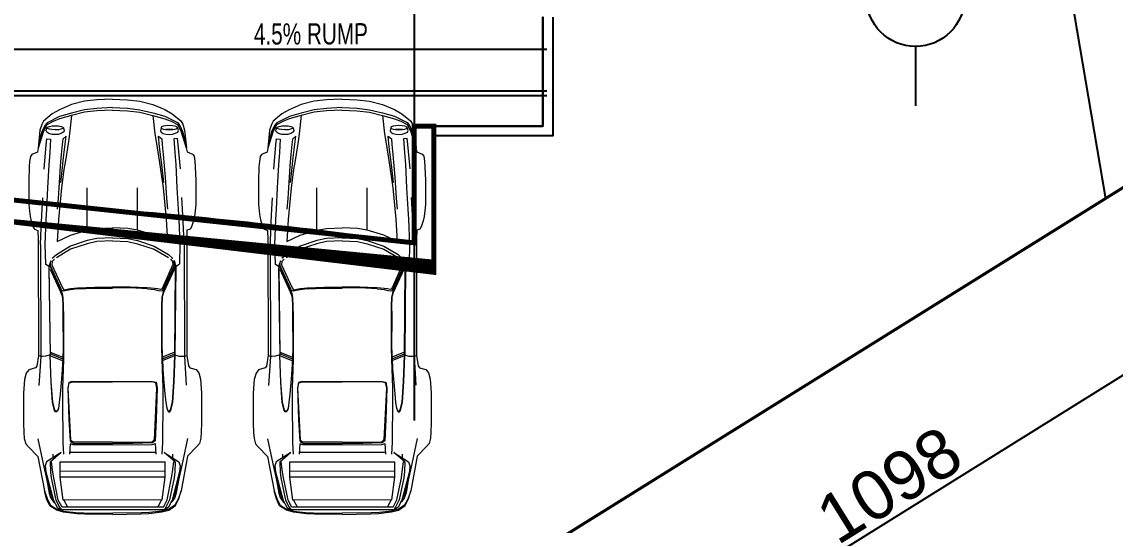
# Model space of a CAD drawing. Extents: x 250879 to 348495, y -51522 to -9360.
# Drawn here: x 264687 to 265801, y -23631 to -23118 of the extents above; entities that cross this region are included whole.
import ezdxf

# ---------------------------------------------------------------- set-up
doc = ezdxf.new("R2010")
doc.units = 0
doc.layers.get('0').update_dxf_attribs({"linetype": 'CONTINUOUS'})
doc.layers.get('DEFPOINTS').update_dxf_attribs({"color": 9, "linetype": 'CONTINUOUS'})
for name, color, linetype in [('AXIS', 1, 'CONTINUOUS'), ('FURNITURE', 4, 'CONTINUOUS'), ('TEXT', 3, 'CONTINUOUS'), ('WALL', 7, 'CONTINUOUS')]:
    doc.layers.add(name, color=color, linetype=linetype)
doc.layers.add('FIGURES', color=153, linetype='CONTINUOUS', lineweight=0)
doc.styles.get("Standard").update_dxf_attribs({"font": 'sanss___.ttf', "height": 15})
doc.styles.add('STYLE1', font='sanss___.ttf', dxfattribs={"height": 50})
doc.dimstyles.new('style1', dxfattribs={"dimtxt": 50, "dimasz": 40, "dimexe": 50, "dimexo": 3, "dimgap": 5, "dimtad": 1, "dimdec": 0, "dimdsep": 46, "dimtxsty": 'STYLE1', "dimblk1": 'ARCHTICK', "dimblk2": 'ARCHTICK', "dimsah": 1, "dimcen": 2.5, "dimdle": 50, "dimclrd": 3, "dimclre": 3, "dimclrt": 3, "dimadec": 0, "dimazin": 0, "dimtfac": 1, "dimtdec": 0, "dimtmove": 2, "dimatfit": 2, "dimldrblk": 'ARCHTICK', "dimfxl": 1, "dimtolj": 1, "dimtzin": 0, "dimarcsym": 0})

# ---------------------------------------------------------------- blocks, each defined once
blk = doc.blocks.new('_ARCHTICK')
at = {"color": 0, "linetype": 'ByBlock', "const_width": 0.15}
blk.add_lwpolyline([(-0.5, -0.5), (0.5, 0.5)], dxfattribs=at)
blk = doc.blocks.new('*D1117')
at = {"layer": 'DEFPOINTS', "color": 0, "transparency": 16777216}
for p in [(265631.0431999678, -20024.02382612558), (265497.6121421262, -20046.78564357448), (266031.6502241425, -23177.347004551)]:
    blk.add_point(p, dxfattribs=at)
at = {"layer": 'WALL', "color": 3, "lineweight": -2, "transparency": 16777216}
for p, q in [((266173.4892513898, -23203.87317803776), (265622.6352305622, -19974.73583518992)), ((265500.5694215823, -20046.28116541015), (265680.3311909035, -20015.61585671989)), ((266034.6075035986, -23176.84252638667), (266214.3692729198, -23146.17721769642))]:
    blk.add_line(p, q, dxfattribs=at)
at = {"layer": 'WALL', "color": 3, "lineweight": -2, "transparency": 16777216, "xscale": 40, "yscale": 40, "zscale": 40}
for p, rotation in [((265631.0431999678, -20024.02382612558), 99.68081920431923), ((266165.0812819841, -23154.5851871021), 279.6808192043192)]:
    blk.add_blockref('_ARCHTICK', p, dxfattribs=dict(at, rotation=rotation))
at = {"layer": 'WALL', "color": 3, "transparency": 16777216, "insert": (265928.4125552847, -21584.1270889647), "char_height": 50, "attachment_point": 5, "rotation": 279.6808192043193, "style": 'STYLE1'}
blk.add_mtext('\\A1;3176', dxfattribs=at)
blk = doc.blocks.new('*D1121')
at = {"layer": 'DEFPOINTS', "color": 0, "transparency": 16777216}
for p in [(265967.8550208879, -23188.22973900642), (266053.4840182897, -23325.72831532046), (265035.8169388716, -23768.66837802989)]:
    blk.add_point(p, dxfattribs=at)
at = {"layer": 'WALL', "color": 3, "lineweight": -2, "transparency": 16777216}
for p, q in [((265969.4409188087, -23190.77629114308), (266079.9156503035, -23368.17085093142)), ((265079.0034006624, -23932.59858635775), (266095.9265539006, -23299.29668330665)), ((265037.4028367924, -23771.21493016655), (265147.8775682873, -23948.60948995489))]:
    blk.add_line(p, q, dxfattribs=at)
at = {"layer": 'WALL', "color": 3, "lineweight": -2, "transparency": 16777216, "xscale": 40, "yscale": 40, "zscale": 40}
for p, rotation in [((266053.4840182897, -23325.72831532046), 31.91311431411811), ((265121.4459362734, -23906.16695434393), 211.9131143141181)]:
    blk.add_blockref('_ARCHTICK', p, dxfattribs=dict(at, rotation=rotation))
at = {"layer": 'WALL', "color": 3, "transparency": 16777216, "insert": (265571.2071668632, -23589.84169111763), "char_height": 50, "attachment_point": 5, "rotation": 31.91311431411812, "style": 'STYLE1'}
blk.add_mtext('\\A1;1098', dxfattribs=at)
blk = doc.blocks.new('XREF1$0$02PCAR09')
at = {"color": 0, "linetype": 'ByBlock'}
for p, q in [((-136.0427548164836, 35.42780073345929), (-138.1428124021297, 34.83022337169009)), ((-133.5670771748684, 35.58146348362851), (-136.0427548164836, 35.42780073345929)), ((-129.8620975318994, 35.70097895598234), (-133.5670771748684, 35.58146348362851)), ((-117.8764030187002, 35.70097895598234), (-129.8620975318994, 35.70097895598234)), ((-112.3274703737005, 35.34243253892082), (-117.8764030187002, 35.70097895598234)), ((-109.8517927320853, 34.5911924269824), (-112.3274703737005, 35.34243253892082)), ((-139.3891880423911, 33.77165775941323), (-143.264904074437, 30.04960447753655)), ((-138.1428124021297, 34.83022337169009), (-139.3891880423911, 33.77165775941323)), ((-108.4688279805623, 33.60092137033632), (-109.8517927320853, 34.5911924269824)), ((-107.7346615075316, 30.95450733964419), (-108.4688279805623, 33.60092137033632)), ((-107.0004950345009, 30.42522453350576), (-107.7346615075316, 30.95450733964419)), ((-52.15996686299668, 31.22538604060482), (-52.63802875241204, 29.9471626440904)), ((-51.28921127870443, 31.75696836830567), (-52.15996686299668, 31.22538604060482)), ((-48.84768091490459, 32.52528211915178), (-51.28921127870443, 31.75696836830567)), ((-47.0890961074124, 33.02041764747482), (-48.84768091490459, 32.52528211915178)), ((-44.85244941050485, 33.29359586999788), (-47.0890961074124, 33.02041764747482)), ((-42.25725629653579, 33.4472586201671), (-44.85244941050485, 33.29359586999788)), ((-32.74723942495178, 33.53262681470556), (-42.25725629653579, 33.4472586201671)), ((-27.18123314104443, 33.31066950890558), (-32.74723942495178, 33.53262681470556)), ((-24.96166008304456, 33.13993311982865), (-27.18123314104443, 33.31066950890558)), ((-22.98111796975238, 32.82554285593255), (-24.96166008304456, 33.13993311982865)), ((-22.12743602436781, 32.23503025772103), (-22.98111796975238, 32.82554285593255)), ((-21.22253316226019, 29.99838356081347), (-22.12743602436781, 32.23503025772103)), ((-162.9849570128204, 25.21776466665994), (-160.2873220654052, 26.49828758473677)), ((-149.3943404422982, 26.87390764070598), (-160.8848994271744, 23.80065263732156)), ((-157.0433306729439, 27.42026408575209), (-160.4922057322975, 26.22510936221371)), ((-160.2873220654052, 26.49828758473677), (-157.0433306729439, 27.42026408575209)), ((-152.8090682238364, 26.42999302910601), (-157.9140862572361, 25.52509016699837)), ((-143.264904074437, 30.04960447753655), (-157.0433306729439, 27.42026408575209)), ((-146.252790883283, 27.89832597516745), (-152.8090682238364, 26.42999302910601)), ((-147.0381782730368, 27.13001222432135), (-149.3943404422982, 26.87390764070598)), ((-145.4332562157138, 26.51536122364446), (-147.0381782730368, 27.13001222432135)), ((-136.160790045383, 30.06982751551053), (-146.252790883283, 27.89832597516745)), ((-141.7282765727448, 20.71032399502945), (-145.4332562157138, 26.51536122364446)), ((-103.175999919178, 28.82030247618276), (-114.7860743764081, 29.58861622702888)), ((-102.8003798632088, 29.75935261610579), (-107.0004950345009, 30.42522453350576)), ((-103.175999919178, 28.82030247618276), (-102.8003798632088, 29.75935261610579)), ((-58.20403503631938, 28.78615519836739), (-103.175999919178, 28.82030247618277)), ((-103.175999919178, 28.08613600315206), (-103.175999919178, 28.82030247618276)), ((-103.0564844468242, 26.70317125162907), (-103.175999919178, 28.08613600315206)), ((-102.680864390855, 25.43972197245991), (-103.0564844468242, 26.70317125162907)), ((-56.22349292302719, 29.82764717173656), (-102.8003798632088, 29.75935261610579)), ((-67.0994009072265, 25.45679561136761), (-66.10912985058042, 26.89098127961367)), ((-58.32355050867321, 27.06171766869058), (-66.10912985058042, 26.89098127961367)), ((-48.19888263641232, 26.6348766959983), (-58.32355050867321, 27.06171766869058)), ((-58.20403503631938, 28.7690815594597), (-51.78434680702748, 28.54712425365972)), ((-52.63802875241204, 29.9471626440904), (-56.22349292302719, 29.82764717173656)), ((-51.78434680702748, 28.54712425365972), (-44.1524302152895, 28.13735691987513)), ((-44.1524302152895, 26.41291939019832), (-48.19888263641232, 26.6348766959983)), ((-44.1524302152895, 28.13735691987513), (-39.54254771021287, 27.93247325298283)), ((-35.59853712253621, 25.95193113969065), (-44.1524302152895, 26.41291939019832)), ((-28.02619871649039, 27.35217620931951), (-18.28586727013732, 26.4470666680137)), ((-19.65175838275259, 29.65691078265965), (-21.22253316226019, 29.99838356081347)), ((-12.48083004152228, 29.04225978198276), (-19.65175838275259, 29.77642625501349)), ((-12.78815554186073, 27.55685319701363), (-19.65175838275259, 29.65691078265965)), ((-18.28586727013732, 26.4470666680137), (-15.87848418415283, 26.19096208439833)), ((-13.04308359194108, 28.1808652507445), (-17.95794463294092, 29.54653034359681)), ((-13.28329107018378, 26.2592566400291), (-12.6686400695069, 26.54950850145985)), ((-10.58565307144118, 27.08833317646262), (-13.04308359194108, 28.1808652507445)), ((-10.26125698352244, 26.19096208439833), (-12.78815554186073, 27.55685319701363)), ((-12.6686400695069, 26.54950850145985), (-11.49055898487619, 26.19096208439833)), ((-10.1417415111686, 28.29101967004435), (-12.48083004152228, 29.04225978198276)), ((-9.425199770093965, 26.13236761146603), (-10.58565307144118, 27.08833317646262)), ((-8.775850398553306, 27.55685319701363), (-10.1417415111686, 28.29101967004435)), ((-5.941626339876557, 24.09090449875231), (-8.775850398553306, 27.55685319701363)), ((-165.5630764878818, 19.68590566056798), (-164.7947627370357, 22.48598244142934)), ((-164.4191426810665, 22.48598244142934), (-165.1874564319126, 19.68590566056798)), ((-164.7947627370357, 22.48598244142934), (-162.9849570128204, 25.21776466665994)), ((-163.5996080134973, 22.31524605235242), (-164.5898790701434, 21.20545952335249)), ((-162.8142206237435, 24.97873372195226), (-164.4191426810665, 22.48598244142934)), ((-160.8848994271744, 23.80065263732156), (-163.5996080134973, 22.31524605235242)), ((-160.7653839548205, 22.81038158067546), (-163.5996080134973, 21.32497499570633)), ((-160.4922057322975, 26.22510936221371), (-162.8142206237435, 24.97873372195226)), ((-161.4995504278513, 23.7323580816908), (-161.7379082183368, 23.33391197800627)), ((-159.7751128981744, 24.91043916632149), (-161.4995504278513, 23.7323580816908)), ((-151.8529444450057, 24.65433458270612), (-160.7653839548205, 22.81038158067546)), ((-160.7653839548205, 21.82011052402938), (-151.8529444450057, 23.66406352606003)), ((-159.7751128981744, 24.24456724892153), (-160.1662057515703, 23.99287382841922)), ((-157.9140862572361, 25.52509016699837), (-159.7751128981744, 24.91043916632149)), ((-157.9140862572361, 25.01288099976763), (-159.7751128981744, 24.24456724892153)), ((-153.8334865582979, 25.84948930624451), (-157.9140862572361, 25.01288099976763)), ((-153.4749401412364, 26.27633027893679), (-153.8334865582979, 25.84948930624451)), ((-149.513855914652, 24.91043916632149), (-151.8529444450057, 24.65433458270612)), ((-151.8529444450057, 23.66406352606003), (-149.513855914652, 24.03968358202923)), ((-145.4332562157138, 25.02995463867533), (-149.513855914652, 24.91043916632149)), ((-149.513855914652, 24.03968358202923), (-145.4332562157138, 24.53481911035228)), ((-145.4332562157138, 25.02995463867533), (-141.7282765727448, 20.72739763393714)), ((-145.4332562157138, 24.53481911035228), (-145.4332562157138, 25.02995463867533)), ((-142.3941484901448, 24.02260994312154), (-143.8454077972985, 23.95431538749078)), ((-125.4229514158997, 22.45183516361395), (-125.3717304991766, 22.96404433084469)), ((-125.0814786377459, 22.11036238546013), (-125.4229514158997, 22.45183516361395)), ((-125.3717304991766, 22.96404433084469), (-124.8595213319459, 23.3396643868139)), ((-125.1497731933766, 22.43476152470626), (-125.132699554469, 22.84452885849085)), ((-124.8936686097613, 22.11036238546013), (-125.1497731933766, 22.43476152470626)), ((-125.132699554469, 22.84452885849085), (-124.688784942869, 23.22014891446006)), ((-124.0058393865613, 21.73474232949092), (-125.0814786377459, 22.11036238546013)), ((-123.8351029974844, 21.73474232949092), (-124.8936686097613, 22.11036238546013)), ((-124.8595213319459, 23.3396643868139), (-121.5813826616692, 24.14319423246711)), ((-124.688784942869, 23.22014891446006), (-121.5984563005769, 24.00660512120558)), ((-121.5984563005769, 24.00660512120558), (-113.4372569027005, 24.57003520515939)), ((-121.5813826616692, 24.14319423246711), (-113.4372569027005, 24.68955067751323)), ((-113.4372569027005, 24.68955067751323), (-102.680864390855, 25.08117555539841)), ((-113.4372569027005, 24.57003520515939), (-102.680864390855, 24.96166008304457)), ((-104.9004374488549, 20.0273784387218), (-102.902821696655, 24.96166008304457)), ((-104.2174918925472, 19.99323116090642), (-102.1686552236243, 24.96166008304457)), ((-101.4515623895012, 24.96166008304457), (-103.4662517806088, 19.97615752199873)), ((-67.0994009072265, 25.43972197245991), (-102.680864390855, 25.06410191649071)), ((-102.680864390855, 25.08117555539841), (-102.680864390855, 25.43972197245991)), ((-102.680864390855, 24.94458644413687), (-67.64575735227262, 25.32020650010608)), ((-102.680864390855, 25.06410191649071), (-102.680864390855, 24.94458644413687)), ((-77.44602608528737, 20.65910307830637), (-68.24333471404182, 24.8762918885061)), ((-67.38965276865726, 24.8933655274138), (-76.59234413990282, 20.65910307830637)), ((-76.16550316721053, 20.52251396704484), (-66.86036996251882, 24.77385005505996)), ((-66.39938171201115, 24.24456724892153), (-75.65329399997981, 20.0273784387218)), ((-66.41645535091885, 25.20069102775224), (-67.38965276865726, 24.8933655274138)), ((-67.0994009072265, 25.54216380590607), (-67.0994009072265, 25.54216380590606)), ((-64.81153329359587, 24.72262913833689), (-67.0994009072265, 25.45679561136761)), ((-66.86036996251882, 24.77385005505996), (-65.78473071133428, 24.80799733287535)), ((-65.13593243284201, 24.15919905438308), (-66.39938171201115, 24.24456724892153)), ((-65.78473071133428, 24.80799733287535), (-64.81153329359587, 24.72262913833689)), ((-64.12858773728823, 23.28844347009083), (-65.13593243284201, 24.15919905438308)), ((-62.40415020761141, 22.48598244142934), (-63.88955679258056, 24.21041997110615)), ((-60.21872442742693, 16.81753432407585), (-63.5993049311498, 22.48598244142934)), ((-58.97234878716549, 16.81753432407585), (-62.40415020761141, 22.48598244142934)), ((-57.12839578513483, 22.11036238546013), (-54.53320267116577, 16.80046068516816)), ((-48.19888263641232, 21.63230049604478), (-57.12839578513483, 22.11036238546013)), ((-39.78157865492054, 21.75181596839861), (-44.11828293747411, 22.11036238546013)), ((-26.32755119565986, 25.45679561136761), (-35.59853712253621, 25.95193113969065)), ((-21.41034319024481, 25.08117555539841), (-26.32755119565986, 25.45679561136761)), ((-16.03214693432206, 24.72262913833689), (-21.41034319024481, 25.08117555539841)), ((-15.87848418415283, 26.19096208439833), (-16.03214693432206, 24.72262913833689)), ((-14.22234121010679, 22.91282341412162), (-14.11989937666064, 24.14212541547539)), ((-14.11989937666064, 21.68352141276785), (-14.22234121010679, 22.91282341412162)), ((-14.11989937666064, 24.14212541547539), (-13.76135295959914, 25.40557469464454)), ((-13.76135295959914, 25.40557469464454), (-13.28329107018378, 26.2592566400291)), ((-12.31009365244537, 22.86160249739855), (-12.22472545790693, 24.26164088782923)), ((-12.24179909681461, 21.56400594041401), (-12.31009365244537, 22.86160249739855)), ((-12.03691542992231, 22.86160249739855), (-12.24179909681461, 21.56400594041401)), ((-12.22472545790693, 24.26164088782923), (-12.0710627077377, 25.21776466665994)), ((-12.22472545790693, 24.26164088782923), (-12.03691542992231, 22.86160249739855)), ((-12.0710627077377, 25.21776466665994), (-11.81495812412233, 25.93485750078296)), ((-11.81495812412233, 25.93485750078296), (-11.49055898487619, 26.19096208439833)), ((-11.49055898487619, 26.19096208439833), (-11.18323348453777, 25.93485750078296)), ((-11.18323348453777, 25.93485750078296), (-10.92712890092239, 25.21776466665994)), ((-10.92712890092239, 25.21776466665994), (-10.7393188729378, 24.1250517765677)), ((-10.7393188729378, 24.1250517765677), (-10.68809795621472, 22.86160249739855)), ((-10.68809795621472, 22.86160249739855), (-10.7393188729378, 21.58107957932171)), ((-8.895365870907138, 23.62991624824465), (-10.26125698352244, 26.19096208439833)), ((-6.899507290691269, 21.07940676791251), (-9.425199770093965, 26.13236761146603)), ((-7.905094814261051, 21.15423860662943), (-8.895365870907138, 23.62991624824465)), ((-4.268409726922805, 21.13716496772174), (-5.941626339876557, 24.09090449875231)), ((-166.211874766374, 14.44429851590677), (-165.5630764878818, 19.68590566056798)), ((-165.1874564319126, 19.68590566056798), (-165.8021074325894, 14.81991857187598)), ((-163.5996080134973, 21.32497499570633), (-164.5898790701434, 20.71032399502945)), ((-164.5898790701434, -21.20545952335249), (-164.5898790701434, 21.20545952335249)), ((-163.5996080134973, 20.33470393906024), (-160.7653839548205, 21.82011052402938)), ((-163.5996080134973, 20.33470393906024), (-163.5996080134973, -20.33470393906024)), ((-163.5996080134973, 18.04683632542962), (-160.8848994271744, 19.53224291039876)), ((-160.7653839548205, 19.8224947718295), (-151.613913500298, 21.06887041209096)), ((-160.7653839548205, 19.8224947718295), (-160.7653839548205, -19.8224947718295)), ((-151.613913500298, 21.06887041209096), (-151.613913500298, -21.06887041209096)), ((-151.613913500298, 21.06887041209096), (-145.4332562157138, 21.06887041209096)), ((-149.2577513310366, 21.06887041209096), (-149.2577513310366, -21.1883858844448)), ((-145.4332562157138, -21.06887041209096), (-145.4332562157138, 21.06887041209096)), ((-137.7671923461605, 19.95908388309104), (-142.3941484901448, 19.75420021619874)), ((-132.3377751735147, 20.0273784387218), (-137.7671923461605, 19.95908388309104)), ((-136.5549639837144, 16.78365285606781), (-115.9470818221311, 17.82487901962963)), ((-126.0376024165766, 20.09567299435257), (-132.3377751735147, 20.0273784387218)), ((-115.7592717941465, 17.94439449198347), (-128.5474273360072, 17.51755351929119)), ((-115.7763454330542, 20.11274663326025), (-126.0376024165766, 20.09567299435257)), ((-121.6155299394846, 21.3761959124294), (-124.0058393865613, 21.73474232949092)), ((-121.6155299394846, 21.3761959124294), (-123.8351029974844, 21.73474232949092)), ((-118.217875796854, 21.03472313427558), (-121.6155299394846, 21.3761959124294)), ((-112.190881262439, 20.50544032813715), (-118.217875796854, 21.03472313427558)), ((-115.9470818221311, 17.82487901962963), (-113.7275087641312, 17.36389076912197)), ((-108.3663861471162, 19.86853066330364), (-115.7763454330542, 20.11274663326025)), ((-113.5567723750543, 17.48340624147581), (-115.7592717941465, 17.94439449198347)), ((-108.3663861471162, 20.23226210561409), (-112.190881262439, 20.50544032813715)), ((-104.2174918925472, 19.99323116090642), (-108.3663861471162, 20.23226210561409)), ((-104.2687128092703, 19.72996011643232), (-108.3663861471162, 19.86853066330364)), ((-99.5563884707475, 19.65175838275259), (-104.2687128092703, 19.72996011643232)), ((-99.52224119293213, 19.83956841073719), (-104.2174918925472, 19.99323116090642)), ((-87.1097057070406, 19.64458221481232), (-99.5563884707475, 19.65175838275259)), ((-87.1097057070406, 19.87371568855257), (-99.52224119293213, 19.83956841073719)), ((-82.8583696190255, 19.87371568855257), (-87.1097057070406, 19.87371568855257)), ((-82.8583696190255, 19.71654903557417), (-87.1097057070406, 19.64458221481232)), ((-79.66559914328724, 19.97615752199873), (-82.8583696190255, 19.87371568855257)), ((-79.62576860625475, 19.86461680765525), (-82.8583696190255, 19.71654903557417)), ((-79.66559914328724, 19.95908388309104), (-78.7436226422719, 20.19811482779871)), ((-77.88994069688735, 20.19811482779871), (-79.62576860625475, 19.86461680765525)), ((-78.7436226422719, 20.19811482779871), (-77.44602608528737, 20.65910307830637)), ((-77.20699514057969, 20.43714577250639), (-77.88994069688735, 20.19811482779871)), ((-76.59234413990282, 20.65910307830637), (-77.20699514057969, 20.43714577250639)), ((-76.95089055696434, 19.51516927149106), (-76.71185961225665, 20.24933574452178)), ((-76.72893325116435, 18.37123546467575), (-76.95089055696434, 19.51516927149106)), ((-76.42160775082591, 16.81753432407585), (-76.72893325116435, 18.37123546467575)), ((-76.71185961225665, 20.24933574452178), (-76.16550316721053, 20.52251396704484)), ((-76.21672408393361, 19.68590566056798), (-76.43868138973359, 19.241991048968)), ((-76.43868138973359, 19.241991048968), (-76.14842952830286, 18.21757271450653)), ((-75.65329399997981, 20.0273784387218), (-76.21672408393361, 19.68590566056798)), ((-76.14842952830286, 18.21757271450653), (-75.92647222250287, 16.81753432407585)), ((-39.78157865492054, 20.84691310629098), (-48.19888263641232, 21.63230049604478)), ((-35.59853712253621, 21.46156410696786), (-39.78157865492054, 21.75181596839861)), ((-35.59853712253621, 20.36885121687563), (-39.78157865492054, 20.84691310629098)), ((-31.38134831233648, 21.20545952335249), (-35.59853712253621, 21.46156410696786)), ((-28.20565147550591, 19.37858016022954), (-35.59853712253621, 20.36885121687563)), ((-33.48140589798248, 20.69325035612176), (-27.45441136356749, 19.99323116090642)), ((-26.78853944616754, 20.88106038410637), (-31.38134831233648, 21.20545952335249)), ((-24.62018730489074, 18.78100279846034), (-28.20565147550591, 19.37858016022954)), ((-27.45441136356749, 19.99323116090642), (-23.35673802572159, 19.49809563258338)), ((-22.1957305799986, 20.45421941141409), (-26.78853944616754, 20.88106038410637)), ((-17.00534435206046, 17.60292171382965), (-24.62018730489074, 18.78100279846034)), ((-23.35673802572159, 19.49809563258338), (-19.12247557661418, 18.96881282644495)), ((-18.20049907559885, 20.06152571653719), (-22.1957305799986, 20.45421941141409)), ((-19.12247557661418, 18.96881282644495), (-14.88821312750674, 18.50782457593728)), ((-15.99799965650669, 19.87371568855258), (-18.20049907559885, 20.06152571653719)), ((-13.94916298758373, 17.1077861855066), (-17.00534435206046, 17.60292171382965)), ((-14.88821312750674, 18.50782457593728), (-15.99799965650669, 19.87371568855258)), ((-13.76135295959914, 20.43714577250639), (-14.11989937666064, 21.68352141276785)), ((-13.28329107018378, 19.6517583827526), (-13.76135295959914, 20.43714577250639)), ((-12.6686400695069, 19.32735924350646), (-13.28329107018378, 19.6517583827526)), ((-11.49055898487619, 19.60053746602952), (-12.6686400695069, 19.32735924350646)), ((-12.0710627077377, 20.57373488376792), (-12.24179909681461, 21.58107957932171)), ((-11.81495812412233, 19.83956841073719), (-12.0710627077377, 20.57373488376792)), ((-11.49055898487619, 19.60053746602952), (-11.81495812412233, 19.83956841073719)), ((-11.18323348453777, 19.80542113292181), (-11.49055898487619, 19.60053746602952)), ((-10.92712890092239, 20.50544032813715), (-11.18323348453777, 19.80542113292181)), ((-10.7393188729378, 21.58107957932171), (-10.92712890092239, 20.50544032813715)), ((-6.556277340553434, 16.32239879575281), (-7.905094814261051, 21.15423860662943)), ((-5.566006283907346, 16.32239879575281), (-6.899507290691269, 21.07940676791251)), ((-2.168352141276795, 16.30532515684511), (-4.268409726922805, 21.13716496772174)), ((-166.3484638776355, 11.21738076235313), (-166.211874766374, 14.44429851590677)), ((-165.8021074325894, 14.81991857187598), (-165.938696543851, 11.59300081832234)), ((-138.1428124021297, 17.05656526878352), (-142.3770748512371, 17.26144893567582)), ((-141.7282765727448, 17.26144893567582), (-141.7282765727448, -17.15578437787134)), ((-138.6550215693604, 3.774758283725532e-15), (-138.569653374822, 15.89555782306053)), ((-138.569653374822, 15.89555782306053), (-138.1428124021297, 17.05656526878352)), ((-137.903781457422, 15.89555782306053), (-138.0403705686835, 8.28071487023023)), ((-137.5110877625451, 16.57850337936818), (-137.903781457422, 15.89555782306053)), ((-137.5623086792682, 8.161199397876398), (-137.4769404847297, 15.77604235070669)), ((-136.9818049564067, 17.00534435206045), (-137.5110877625451, 16.57850337936818)), ((-137.4769404847297, 15.77604235070669), (-137.0842467898528, 16.44191426810665)), ((-137.0842467898528, 16.44191426810665), (-136.5549639837144, 16.78365285606781)), ((-128.5474273360072, 17.51755351929119), (-136.9818049564067, 17.00534435206045)), ((-113.7275087641312, 17.36389076912197), (-113.351888708162, 15.9467787397836)), ((-113.1982259579928, 16.06629421213744), (-113.5567723750543, 17.48340624147581)), ((-113.4031096248851, -0.01707363890769309), (-113.1982259579928, 16.06629421213744)), ((-113.351888708162, 15.9467787397836), (-113.4031096248851, 0.01707363890769309)), ((-76.09720861157977, 14.06867845993756), (-76.42160775082591, 16.81753432407585)), ((-76.09720861157977, 14.06867845993756), (-75.73866219451826, 7.153854702322628)), ((-75.92647222250287, 16.81753432407585), (-75.72158855561057, 13.98331026539911)), ((-75.72158855561057, 13.98331026539911), (-75.4313366941798, 7.153854702322628)), ((-60.21872442742693, 16.81753432407585), (-60.21872442742693, 16.81753432407585)), ((-57.99915136942708, 10.14174151116859), (-60.21872442742693, 16.81753432407585)), ((-56.75277572916563, 10.14174151116859), (-58.97234878716549, 16.81753432407585)), ((-54.53320267116577, 16.80046068516816), (-52.55266055787358, 10.14174151116859)), ((-6.556277340553434, 16.32239879575281), (-13.94916298758373, 17.1077861855066)), ((-5.258680783568892, 11.13201256781468), (-6.556277340553434, 16.32239879575281)), ((-4.268409726922805, 11.13201256781468), (-5.566006283907346, 16.32239879575281)), ((-0.8707555842922545, 11.13201256781468), (-2.168352141276795, 16.30532515684511)), ((-166.5704211834355, 0.01707363890769309), (-166.3484638776355, 11.21738076235313)), ((-165.938696543851, 11.59300081832234), (-166.0752856551125, -3.774758283725532e-15)), ((-57.12839578513483, 6.180657284584224), (-57.99915136942708, 10.14174151116859)), ((-55.89909378378107, 6.180657284584224), (-56.75277572916563, 10.14174151116859)), ((-52.55266055787358, 10.14174151116859), (-44.11828293747411, 10.09052059444551)), ((-52.55266055787358, 10.14174151116859), (-51.920935918289, 6.180657284584224)), ((-44.11828293747411, 10.09052059444551), (-35.59853712253621, 10.09052059444551)), ((-4.695250699615091, 6.19773092349192), (-5.258680783568892, 11.13201256781468)), ((-3.704979642969004, 6.19773092349192), (-4.268409726922805, 11.13201256781468)), ((-0.3073255003384538, 6.180657284584224), (-0.8707555842922545, 11.13201256781468)), ((-138.0403705686835, 8.28071487023023), (-138.0403705686835, 3.774758283725532e-15)), ((-137.5623086792682, -3.774758283725532e-15), (-137.5623086792682, 8.161199397876398)), ((-75.73866219451826, 7.153854702322628), (-75.77280947233363, 3.774758283725532e-15)), ((-75.4313366941798, 7.153854702322628), (-75.39718941636443, 3.774758283725532e-15)), ((-56.88936484042716, 3.774758283725532e-15), (-57.12839578513483, 6.180657284584224)), ((-55.64298920016569, 3.774758283725532e-15), (-55.89909378378107, 6.180657284584224)), ((-51.920935918289, 6.180657284584224), (-51.68190497358133, 3.774758283725532e-15)), ((-4.387925199276668, 3.774758283725532e-15), (-4.695250699615091, 6.19773092349192)), ((-3.39765414263055, 3.774758283725532e-15), (-3.704979642969004, 6.19773092349192)), ((0, 3.774758283725532e-15), (-0.3073255003384538, 6.180657284584224)), ((-165.938696543851, -11.59300081832234), (-166.0752856551125, 7.549516567451064e-15)), ((-138.6550215693604, 0), (-138.569653374822, -15.89555782306052)), ((-138.0403705686835, -8.28071487023023), (-138.0403705686835, 0)), ((-137.5623086792682, 7.549516567451064e-15), (-137.5623086792682, -8.161199397876398)), ((-113.4031096248851, 0.01707363890769686), (-113.1982259579928, -16.06629421213744)), ((-75.73866219451826, -7.153854702322621), (-75.77280947233363, 0)), ((-75.4313366941798, -7.153854702322621), (-75.39718941636443, 0)), ((-56.88936484042716, 0), (-57.12839578513483, -6.180657284584223)), ((-55.64298920016569, 0), (-55.89909378378107, -6.180657284584223)), ((-51.920935918289, -6.180657284584223), (-51.68190497358133, 0)), ((-4.387925199276668, 0), (-4.695250699615091, -6.19773092349192)), ((-3.39765414263055, 0), (-3.704979642969004, -6.19773092349192)), ((0, 0), (-0.3073255003384538, -6.180657284584223)), ((-166.5704211834355, -0.01707363890768931), (-166.3484638776355, -11.21738076235313)), ((-113.351888708162, -15.9467787397836), (-113.4031096248851, -0.01707363890768931)), ((-137.903781457422, -15.89555782306052), (-138.0403705686835, -8.28071487023023)), ((-137.5623086792682, -8.161199397876398), (-137.4769404847297, -15.77604235070669)), ((-76.09720861157977, -14.06867845993756), (-75.73866219451826, -7.153854702322621)), ((-75.72158855561057, -13.9833102653991), (-75.4313366941798, -7.153854702322621)), ((-57.12839578513483, -6.180657284584223), (-57.99915136942708, -10.14174151116859)), ((-55.89909378378107, -6.180657284584223), (-56.75277572916563, -10.14174151116859)), ((-52.55266055787358, -10.14174151116859), (-51.920935918289, -6.180657284584223)), ((-4.695250699615091, -6.19773092349192), (-5.258680783568892, -11.13201256781468)), ((-3.704979642969004, -6.19773092349192), (-4.268409726922805, -11.13201256781468)), ((-0.3073255003384538, -6.180657284584223), (-0.8707555842922545, -11.13201256781468)), ((-166.3484638776355, -11.21738076235313), (-166.211874766374, -14.44429851590677)), ((-165.8021074325894, -14.81991857187597), (-165.938696543851, -11.59300081832234)), ((-57.99915136942708, -10.14174151116859), (-60.21872442742693, -16.81753432407585)), ((-56.75277572916563, -10.14174151116859), (-58.97234878716549, -16.81753432407585)), ((-54.53320267116577, -16.80046068516816), (-52.55266055787358, -10.14174151116859)), ((-52.55266055787358, -10.14174151116859), (-44.11828293747411, -10.09052059444551)), ((-44.11828293747411, -10.09052059444551), (-35.59853712253621, -10.09052059444551)), ((-5.258680783568892, -11.13201256781468), (-6.556277340553434, -16.32239879575281)), ((-4.268409726922805, -11.13201256781468), (-5.566006283907346, -16.32239879575281)), ((-0.8707555842922545, -11.13201256781468), (-2.168352141276795, -16.30532515684511)), ((-166.211874766374, -14.44429851590677), (-165.5630764878818, -19.68590566056798)), ((-165.1874564319126, -19.68590566056798), (-165.8021074325894, -14.81991857187597)), ((-138.1428124021297, -17.05656526878352), (-142.3770748512371, -17.26144893567582)), ((-138.569653374822, -15.89555782306052), (-138.1428124021297, -17.05656526878352)), ((-137.5110877625451, -16.57850337936818), (-137.903781457422, -15.89555782306052)), ((-136.9818049564067, -17.00534435206045), (-137.5110877625451, -16.57850337936818)), ((-137.4769404847297, -15.77604235070669), (-137.0842467898528, -16.44191426810665)), ((-137.0842467898528, -16.44191426810665), (-136.5549639837144, -16.78365285606781)), ((-128.5474273360072, -17.51755351929119), (-136.9818049564067, -17.00534435206045)), ((-136.5549639837144, -16.78365285606781), (-115.9470818221311, -17.82487901962963)), ((-115.7592717941465, -17.94439449198347), (-128.5474273360072, -17.51755351929119)), ((-115.9470818221311, -17.82487901962963), (-113.7275087641312, -17.36389076912197)), ((-113.5567723750543, -17.48340624147581), (-115.7592717941465, -17.94439449198347)), ((-113.7275087641312, -17.36389076912197), (-113.351888708162, -15.9467787397836)), ((-113.1982259579928, -16.06629421213744), (-113.5567723750543, -17.48340624147581)), ((-76.42160775082591, -16.81753432407585), (-76.72893325116435, -18.37123546467575)), ((-76.09720861157977, -14.06867845993756), (-76.42160775082591, -16.81753432407585)), ((-76.14842952830286, -18.21757271450653), (-75.92647222250287, -16.81753432407585)), ((-75.92647222250287, -16.81753432407585), (-75.72158855561057, -13.9833102653991)), ((-60.21872442742693, -16.81753432407585), (-63.5993049311498, -22.48598244142934)), ((-58.97234878716549, -16.81753432407585), (-62.40415020761141, -22.48598244142934)), ((-60.21872442742693, -16.81753432407585), (-60.21872442742693, -16.81753432407585)), ((-57.12839578513483, -22.11036238546013), (-54.53320267116577, -16.80046068516816)), ((-13.94916298758373, -17.1077861855066), (-17.00534435206046, -17.60292171382965)), ((-6.556277340553434, -16.32239879575281), (-13.94916298758373, -17.1077861855066)), ((-6.556277340553434, -16.32239879575281), (-7.905094814261051, -21.15423860662943)), ((-5.566006283907346, -16.32239879575281), (-6.899507290691269, -21.07940676791251)), ((-2.168352141276795, -16.30532515684511), (-4.268409726922805, -21.13716496772174)), ((-165.5630764878818, -19.68590566056798), (-164.7947627370357, -22.48598244142934)), ((-164.4191426810665, -22.48598244142934), (-165.1874564319126, -19.68590566056798)), ((-163.5996080134973, -21.32497499570633), (-164.5898790701434, -20.71032399502945)), ((-163.5996080134973, -22.31524605235242), (-164.5898790701434, -21.20545952335249)), ((-163.5996080134973, -18.04683632542962), (-160.8848994271744, -19.53224291039876)), ((-163.5996080134973, -20.33470393906024), (-160.7653839548205, -21.82011052402938)), ((-160.7653839548205, -22.81038158067546), (-163.5996080134973, -21.32497499570633)), ((-160.7653839548205, -19.8224947718295), (-151.613913500298, -21.06887041209096)), ((-160.7653839548205, -21.82011052402938), (-151.8529444450057, -23.66406352606003)), ((-151.613913500298, -21.06887041209096), (-145.4332562157138, -21.06887041209096)), ((-141.7282765727448, -20.71032399502945), (-145.4332562157138, -26.51536122364446)), ((-145.4332562157138, -25.02995463867533), (-141.7282765727448, -20.72739763393714)), ((-137.7671923461605, -19.95908388309104), (-142.3941484901448, -19.75420021619874)), ((-132.3377751735147, -20.0273784387218), (-137.7671923461605, -19.95908388309104)), ((-126.0376024165766, -20.09567299435257), (-132.3377751735147, -20.0273784387218)), ((-115.7763454330542, -20.11274663326025), (-126.0376024165766, -20.09567299435257)), ((-124.0058393865613, -21.73474232949092), (-125.0814786377459, -22.11036238546013)), ((-123.8351029974844, -21.73474232949092), (-124.8936686097613, -22.11036238546013)), ((-121.6155299394846, -21.3761959124294), (-124.0058393865613, -21.73474232949092)), ((-121.6155299394846, -21.3761959124294), (-123.8351029974844, -21.73474232949092)), ((-118.217875796854, -21.03472313427558), (-121.6155299394846, -21.3761959124294)), ((-112.190881262439, -20.50544032813715), (-118.217875796854, -21.03472313427558)), ((-108.3663861471162, -19.86853066330364), (-115.7763454330542, -20.11274663326025)), ((-108.3663861471162, -20.23226210561409), (-112.190881262439, -20.50544032813715)), ((-104.2687128092703, -19.72996011643232), (-108.3663861471162, -19.86853066330364)), ((-104.2174918925472, -19.99323116090642), (-108.3663861471162, -20.23226210561409)), ((-104.9004374488549, -20.0273784387218), (-102.902821696655, -24.96166008304457)), ((-99.5563884707475, -19.65175838275259), (-104.2687128092703, -19.72996011643232)), ((-99.52224119293213, -19.83956841073719), (-104.2174918925472, -19.99323116090642)), ((-104.2174918925472, -19.99323116090642), (-102.1686552236243, -24.96166008304457)), ((-101.4515623895012, -24.96166008304457), (-103.4662517806088, -19.97615752199873)), ((-87.1097057070406, -19.64458221481232), (-99.5563884707475, -19.65175838275259)), ((-87.1097057070406, -19.87371568855257), (-99.52224119293213, -19.83956841073719)), ((-82.8583696190255, -19.71654903557417), (-87.1097057070406, -19.64458221481232)), ((-82.8583696190255, -19.87371568855257), (-87.1097057070406, -19.87371568855257)), ((-79.62576860625475, -19.86461680765525), (-82.8583696190255, -19.71654903557417)), ((-79.66559914328724, -19.97615752199873), (-82.8583696190255, -19.87371568855257)), ((-79.66559914328724, -19.95908388309104), (-78.7436226422719, -20.19811482779871)), ((-77.88994069688735, -20.19811482779871), (-79.62576860625475, -19.86461680765525)), ((-78.7436226422719, -20.19811482779871), (-77.44602608528737, -20.65910307830637)), ((-77.20699514057969, -20.43714577250639), (-77.88994069688735, -20.19811482779871)), ((-77.44602608528737, -20.65910307830637), (-68.24333471404182, -24.8762918885061)), ((-76.59234413990282, -20.65910307830637), (-77.20699514057969, -20.43714577250639)), ((-76.72893325116435, -18.37123546467575), (-76.95089055696434, -19.51516927149106)), ((-76.95089055696434, -19.51516927149106), (-76.71185961225665, -20.24933574452178)), ((-76.71185961225665, -20.24933574452178), (-76.16550316721053, -20.52251396704484)), ((-67.38965276865726, -24.8933655274138), (-76.59234413990282, -20.65910307830637)), ((-76.43868138973359, -19.241991048968), (-76.14842952830286, -18.21757271450653)), ((-76.21672408393361, -19.68590566056798), (-76.43868138973359, -19.241991048968)), ((-75.65329399997981, -20.0273784387218), (-76.21672408393361, -19.68590566056798)), ((-76.16550316721053, -20.52251396704484), (-66.86036996251882, -24.77385005505996)), ((-66.39938171201115, -24.24456724892153), (-75.65329399997981, -20.0273784387218)), ((-48.19888263641232, -21.63230049604478), (-57.12839578513483, -22.11036238546013)), ((-39.78157865492054, -20.84691310629098), (-48.19888263641232, -21.63230049604478)), ((-39.78157865492054, -21.75181596839861), (-44.11828293747411, -22.11036238546013)), ((-35.59853712253621, -20.36885121687563), (-39.78157865492054, -20.84691310629098)), ((-35.59853712253621, -21.46156410696786), (-39.78157865492054, -21.75181596839861)), ((-28.20565147550591, -19.37858016022954), (-35.59853712253621, -20.36885121687563)), ((-31.38134831233648, -21.20545952335249), (-35.59853712253621, -21.46156410696786)), ((-33.48140589798248, -20.69325035612176), (-27.45441136356749, -19.99323116090642)), ((-26.78853944616754, -20.88106038410637), (-31.38134831233648, -21.20545952335249)), ((-24.62018730489074, -18.78100279846034), (-28.20565147550591, -19.37858016022954)), ((-27.45441136356749, -19.99323116090642), (-23.35673802572159, -19.49809563258338)), ((-22.1957305799986, -20.45421941141409), (-26.78853944616754, -20.88106038410637)), ((-17.00534435206046, -17.60292171382965), (-24.62018730489074, -18.78100279846034)), ((-23.35673802572159, -19.49809563258338), (-19.12247557661418, -18.96881282644495)), ((-18.20049907559885, -20.06152571653719), (-22.1957305799986, -20.45421941141409)), ((-19.12247557661418, -18.96881282644495), (-14.88821312750674, -18.50782457593728)), ((-15.99799965650669, -19.87371568855258), (-18.20049907559885, -20.06152571653719)), ((-14.88821312750674, -18.50782457593728), (-15.99799965650669, -19.87371568855258)), ((-14.11989937666064, -21.68352141276785), (-14.22234121010679, -22.91282341412162)), ((-13.76135295959914, -20.43714577250639), (-14.11989937666064, -21.68352141276785)), ((-13.28329107018378, -19.6517583827526), (-13.76135295959914, -20.43714577250639)), ((-12.6686400695069, -19.32735924350646), (-13.28329107018378, -19.6517583827526)), ((-11.49055898487619, -19.60053746602952), (-12.6686400695069, -19.32735924350646)), ((-12.24179909681461, -21.56400594041401), (-12.31009365244537, -22.86160249739855)), ((-12.0710627077377, -20.57373488376792), (-12.24179909681461, -21.58107957932171)), ((-12.03691542992231, -22.86160249739855), (-12.24179909681461, -21.56400594041401)), ((-11.81495812412233, -19.83956841073719), (-12.0710627077377, -20.57373488376792)), ((-11.49055898487619, -19.60053746602952), (-11.81495812412233, -19.83956841073719)), ((-11.18323348453777, -19.80542113292181), (-11.49055898487619, -19.60053746602952)), ((-10.92712890092239, -20.50544032813715), (-11.18323348453777, -19.80542113292181)), ((-10.7393188729378, -21.58107957932171), (-10.92712890092239, -20.50544032813715)), ((-10.68809795621472, -22.86160249739855), (-10.7393188729378, -21.58107957932171)), ((-6.899507290691269, -21.07940676791251), (-9.425199770093965, -26.13236761146603)), ((-7.905094814261051, -21.15423860662943), (-8.895365870907138, -23.62991624824465)), ((-4.268409726922805, -21.13716496772174), (-5.941626339876557, -24.09090449875231)), ((-164.7947627370357, -22.48598244142934), (-162.9849570128204, -25.21776466665994)), ((-162.8142206237435, -24.97873372195226), (-164.4191426810665, -22.48598244142934)), ((-160.8848994271744, -23.80065263732156), (-163.5996080134973, -22.31524605235242)), ((-162.9849570128204, -25.21776466665994), (-160.2873220654052, -26.49828758473677)), ((-160.4922057322975, -26.22510936221371), (-162.8142206237435, -24.97873372195226)), ((-161.4995504278513, -23.7323580816908), (-161.7379082183368, -23.33391197800627)), ((-159.7751128981744, -24.91043916632149), (-161.4995504278513, -23.7323580816908)), ((-149.3943404422982, -26.87390764070598), (-160.8848994271744, -23.80065263732156)), ((-151.8529444450057, -24.65433458270612), (-160.7653839548205, -22.81038158067546)), ((-157.0433306729439, -27.42026408575209), (-160.4922057322975, -26.22510936221371)), ((-159.7751128981744, -24.24456724892153), (-160.1662057515703, -23.99287382841922)), ((-157.9140862572361, -25.01288099976763), (-159.7751128981744, -24.24456724892153)), ((-157.9140862572361, -25.52509016699837), (-159.7751128981744, -24.91043916632149)), ((-153.8334865582979, -25.84948930624451), (-157.9140862572361, -25.01288099976763)), ((-152.8090682238364, -26.42999302910601), (-157.9140862572361, -25.52509016699837)), ((-153.4749401412364, -26.27633027893679), (-153.8334865582979, -25.84948930624451)), ((-151.8529444450057, -23.66406352606003), (-149.513855914652, -24.03968358202923)), ((-149.513855914652, -24.91043916632149), (-151.8529444450057, -24.65433458270612)), ((-149.513855914652, -24.03968358202923), (-145.4332562157138, -24.53481911035228)), ((-145.4332562157138, -25.02995463867533), (-149.513855914652, -24.91043916632149)), ((-145.4332562157138, -24.53481911035228), (-145.4332562157138, -25.02995463867533)), ((-142.3941484901448, -24.02260994312154), (-143.8454077972985, -23.95431538749078)), ((-125.0814786377459, -22.11036238546013), (-125.4229514158997, -22.45183516361395)), ((-125.4229514158997, -22.45183516361395), (-125.3717304991766, -22.96404433084469)), ((-125.3717304991766, -22.96404433084469), (-124.8595213319459, -23.3396643868139)), ((-124.8936686097613, -22.11036238546013), (-125.1497731933766, -22.43476152470626)), ((-125.1497731933766, -22.43476152470626), (-125.132699554469, -22.84452885849085)), ((-125.132699554469, -22.84452885849085), (-124.688784942869, -23.22014891446006)), ((-124.8595213319459, -23.3396643868139), (-121.5813826616692, -24.14319423246711)), ((-124.688784942869, -23.22014891446006), (-121.5984563005769, -24.00660512120558)), ((-121.5984563005769, -24.00660512120558), (-113.4372569027005, -24.57003520515939)), ((-121.5813826616692, -24.14319423246711), (-113.4372569027005, -24.68955067751323)), ((-113.4372569027005, -24.57003520515939), (-102.680864390855, -24.96166008304457)), ((-113.4372569027005, -24.68955067751323), (-102.680864390855, -25.08117555539841)), ((-102.680864390855, -25.43972197245991), (-103.0564844468242, -26.70317125162907)), ((-102.680864390855, -25.06410191649071), (-102.680864390855, -24.94458644413687)), ((-102.680864390855, -24.94458644413687), (-67.64575735227262, -25.32020650010608)), ((-67.0994009072265, -25.43972197245991), (-102.680864390855, -25.06410191649071)), ((-102.680864390855, -25.08117555539841), (-102.680864390855, -25.43972197245991)), ((-66.41645535091885, -25.20069102775224), (-67.38965276865726, -24.8933655274138)), ((-64.81153329359587, -24.72262913833689), (-67.0994009072265, -25.45679561136761)), ((-67.0994009072265, -25.45679561136761), (-66.10912985058042, -26.89098127961367)), ((-67.0994009072265, -25.54216380590607), (-67.0994009072265, -25.54216380590606)), ((-66.86036996251882, -24.77385005505996), (-65.78473071133428, -24.80799733287535)), ((-65.13593243284201, -24.15919905438308), (-66.39938171201115, -24.24456724892153)), ((-65.78473071133428, -24.80799733287535), (-64.81153329359587, -24.72262913833689)), ((-64.12858773728823, -23.28844347009083), (-65.13593243284201, -24.15919905438308)), ((-62.40415020761141, -22.48598244142934), (-63.88955679258056, -24.21041997110615)), ((-35.59853712253621, -25.95193113969065), (-44.1524302152895, -26.41291939019832)), ((-26.32755119565986, -25.45679561136761), (-35.59853712253621, -25.95193113969065)), ((-21.41034319024481, -25.08117555539841), (-26.32755119565986, -25.45679561136761)), ((-16.03214693432206, -24.72262913833689), (-21.41034319024481, -25.08117555539841)), ((-18.28586727013732, -26.4470666680137), (-15.87848418415283, -26.19096208439833)), ((-15.87848418415283, -26.19096208439833), (-16.03214693432206, -24.72262913833689)), ((-14.22234121010679, -22.91282341412162), (-14.11989937666064, -24.14212541547539)), ((-14.11989937666064, -24.14212541547539), (-13.76135295959914, -25.40557469464454)), ((-13.76135295959914, -25.40557469464454), (-13.28329107018378, -26.2592566400291)), ((-13.28329107018378, -26.2592566400291), (-12.6686400695069, -26.54950850145985)), ((-10.26125698352244, -26.19096208439833), (-12.78815554186073, -27.55685319701363)), ((-12.6686400695069, -26.54950850145985), (-11.49055898487619, -26.19096208439833)), ((-12.31009365244537, -22.86160249739855), (-12.22472545790693, -24.26164088782923)), ((-12.22472545790693, -24.26164088782923), (-12.03691542992231, -22.86160249739855)), ((-12.22472545790693, -24.26164088782923), (-12.0710627077377, -25.21776466665994)), ((-12.0710627077377, -25.21776466665994), (-11.81495812412233, -25.93485750078296)), ((-11.81495812412233, -25.93485750078296), (-11.49055898487619, -26.19096208439833)), ((-11.49055898487619, -26.19096208439833), (-11.18323348453777, -25.93485750078296)), ((-11.18323348453777, -25.93485750078296), (-10.92712890092239, -25.21776466665994)), ((-10.92712890092239, -25.21776466665994), (-10.7393188729378, -24.1250517765677)), ((-10.7393188729378, -24.1250517765677), (-10.68809795621472, -22.86160249739855)), ((-9.425199770093965, -26.13236761146603), (-10.58565307144118, -27.08833317646262)), ((-8.895365870907138, -23.62991624824465), (-10.26125698352244, -26.19096208439833)), ((-5.941626339876557, -24.09090449875231), (-8.775850398553306, -27.55685319701363)), ((-160.2873220654052, -26.49828758473677), (-157.0433306729439, -27.42026408575209)), ((-143.264904074437, -30.04960447753655), (-157.0433306729439, -27.42026408575209)), ((-146.252790883283, -27.89832597516745), (-152.8090682238364, -26.42999302910601)), ((-147.0381782730368, -27.13001222432135), (-149.3943404422982, -26.87390764070598)), ((-145.4332562157138, -26.51536122364446), (-147.0381782730368, -27.13001222432135)), ((-136.160790045383, -30.06982751551053), (-146.252790883283, -27.89832597516745)), ((-139.3891880423911, -33.77165775941323), (-143.264904074437, -30.04960447753655)), ((-103.175999919178, -28.82030247618276), (-114.7860743764081, -29.58861622702888)), ((-107.0004950345009, -30.42522453350575), (-107.7346615075316, -30.95450733964418)), ((-102.8003798632088, -29.75935261610579), (-107.0004950345009, -30.42522453350575)), ((-103.0564844468242, -26.70317125162907), (-103.175999919178, -28.08613600315206)), ((-103.175999919178, -28.08613600315206), (-103.175999919178, -28.82030247618276)), ((-58.20403503631938, -28.78615519836739), (-103.175999919178, -28.82030247618277)), ((-103.175999919178, -28.82030247618276), (-102.8003798632088, -29.75935261610579)), ((-56.22349292302719, -29.82764717173656), (-102.8003798632088, -29.75935261610579)), ((-58.32355050867321, -27.06171766869058), (-66.10912985058042, -26.89098127961367)), ((-48.19888263641232, -26.6348766959983), (-58.32355050867321, -27.06171766869058)), ((-58.20403503631938, -28.7690815594597), (-51.78434680702748, -28.54712425365972)), ((-52.63802875241204, -29.9471626440904), (-56.22349292302719, -29.82764717173656)), ((-52.15996686299668, -31.22538604060482), (-52.63802875241204, -29.9471626440904)), ((-51.78434680702748, -28.54712425365972), (-44.1524302152895, -28.13735691987513)), ((-44.1524302152895, -26.41291939019832), (-48.19888263641232, -26.6348766959983)), ((-44.1524302152895, -28.13735691987513), (-39.54254771021287, -27.93247325298283)), ((-28.02619871649039, -27.35217620931951), (-18.28586727013732, -26.4470666680137)), ((-21.22253316226019, -29.99838356081347), (-22.12743602436781, -32.23503025772103)), ((-19.65175838275259, -29.65691078265965), (-21.22253316226019, -29.99838356081347)), ((-12.78815554186073, -27.55685319701363), (-19.65175838275259, -29.65691078265965)), ((-12.48083004152228, -29.04225978198276), (-19.65175838275259, -29.77642625501349)), ((-13.04308359194108, -28.1808652507445), (-17.95794463294092, -29.54653034359681)), ((-10.58565307144118, -27.08833317646262), (-13.04308359194108, -28.1808652507445)), ((-10.1417415111686, -28.29101967004435), (-12.48083004152228, -29.04225978198276)), ((-8.775850398553306, -27.55685319701363), (-10.1417415111686, -28.29101967004435)), ((-138.1428124021297, -34.83022337169009), (-139.3891880423911, -33.77165775941323)), ((-136.0427548164836, -35.42780073345929), (-138.1428124021297, -34.83022337169009)), ((-109.8517927320853, -34.5911924269824), (-112.3274703737005, -35.34243253892082)), ((-108.4688279805623, -33.60092137033632), (-109.8517927320853, -34.5911924269824)), ((-107.7346615075316, -30.95450733964418), (-108.4688279805623, -33.60092137033632)), ((-51.28921127870443, -31.75696836830567), (-52.15996686299668, -31.22538604060482)), ((-48.84768091490459, -32.52528211915178), (-51.28921127870443, -31.75696836830567)), ((-47.0890961074124, -33.02041764747482), (-48.84768091490459, -32.52528211915178)), ((-44.85244941050485, -33.29359586999788), (-47.0890961074124, -33.02041764747482)), ((-42.25725629653579, -33.4472586201671), (-44.85244941050485, -33.29359586999788)), ((-32.74723942495178, -33.53262681470556), (-42.25725629653579, -33.4472586201671)), ((-27.18123314104443, -33.31066950890558), (-32.74723942495178, -33.53262681470556)), ((-24.96166008304456, -33.13993311982865), (-27.18123314104443, -33.31066950890558)), ((-22.98111796975238, -32.82554285593255), (-24.96166008304456, -33.13993311982865)), ((-22.12743602436781, -32.23503025772103), (-22.98111796975238, -32.82554285593255)), ((-133.5670771748684, -35.58146348362851), (-136.0427548164836, -35.42780073345929)), ((-129.8620975318994, -35.70097895598234), (-133.5670771748684, -35.58146348362851)), ((-117.8764030187002, -35.70097895598234), (-129.8620975318994, -35.70097895598234)), ((-112.3274703737005, -35.34243253892082), (-117.8764030187002, -35.70097895598234))]:
    blk.add_line(p, q, dxfattribs=at)

msp = doc.modelspace()

# ---------------------------------------------------------------- linework, layer by layer
at = {"layer": 'AXIS'}
for p, q in [((265087.1936357944, -19874.3920786758), (265087.1936357944, -23524.12586554483)), ((265597.938429223, -23143.10509643629), (265597.938429223, -23203.53374611946))]:
    msp.add_line(p, q, dxfattribs=at)
msp.add_circle((265597.938429223, -23093.21917721981), 50, dxfattribs=at)
at = {"layer": 'FURNITURE', "ltscale": 3}
for p, q in [((264616.7167576419, -23145.81277840718), (265222.1936357944, -23145.81277840718)), ((264676.716757642, -23188.16213682806), (265222.1936357944, -23188.16213682806)), ((264676.716757642, -23193.01229698362), (265222.1936357944, -23193.01229698362))]:
    msp.add_line(p, q, dxfattribs=at)
at = {"layer": 'WALL', "color": 6, "linetype": 'Continuous'}
msp.add_line((265702.1936357944, -22773.16213682793), (265791.7121883256, -23297.92494135799), dxfattribs=at)
at = {"layer": 'WALL', "linetype": 'Continuous'}
for p, q in [((266535.6739454604, -22834.61323969166), (265035.8169388716, -23768.66837802991)), ((265967.8550208879, -23188.22973900642), (265035.8169388716, -23768.66837802992)), ((265967.8550208879, -23188.22973900642), (265035.8169388716, -23768.66837802991))]:
    msp.add_line(p, q, dxfattribs=at)
at = {"layer": 'WALL', "linetype": 'Continuous', "const_width": 3}
for points in [[(263118.8169388716, -23768.66837802991), (263118.8169388716, -20057.66837802991), (265433.8169388716, -20057.66837802991), (265967.8550208879, -23188.22973900642), (265035.8169388716, -23768.66837802992), (263115.8169388716, -23768.66837802991)], [(265035.8169388716, -23768.66837802991), (266535.6739454604, -22834.61323969163)], [(265035.8169388716, -23768.66837802991), (265967.8550208879, -23188.22973900642)], [(264662.0290494875, -23299.88111571155), (264662.0145343886, -23319.98870354891), (265107.1936357903, -23363.16213682765), (265107.1936357947, -23224.22549141661)]]:
    msp.add_lwpolyline(points, dxfattribs=at)
at = {"layer": 'WALL', "linetype": 'Continuous'}
msp.add_lwpolyline([(265228.256990383, -23113.16213682806), (265228.256990383, -23234.22549141667), (265107.1936357944, -23234.22549141661)], dxfattribs=at)
msp.add_lwpolyline([(265218.256990383, -23224.22549141667), (265218.256990383, -23113.16213682815), (265218.256990383, -23224.22549141667), (265107.1936357945, -23224.22549141661)], close=True, dxfattribs=at)
at = {"layer": 'WALL', "linetype": 'Continuous', "ltscale": 3, "const_width": 5}
msp.add_lwpolyline([(265107.1936357947, -23224.22549141661), (265107.1936357943, -23363.16213682812), (264662.0145421211, -23319.88118622897), (264662.0145922425, -23298.29613004322), (264662.0145922425, -23298.29613004322), (264682.0145420803, -23299.88111571155), (264682.0145421211, -23299.881186229), (265087.1936357943, -23343.16213682809), (265087.1936357944, -23224.22549141661), (265107.1936357944, -23224.22549141664)], dxfattribs=at)
at = {"layer": 'WALL', "linetype": 'Continuous'}
msp.add_arc((264286.60938333, -29226.08582674624), 5937.147992655558, 82.25044486898551, 85.55520441299103, dxfattribs=at)

# ---------------------------------------------------------------- block references
at = {"layer": 'FIGURES', "lineweight": 0, "xscale": -2.539999999841102, "yscale": 2.53999999910593, "zscale": 2.540000000000873, "rotation": 270.076842413783}
for p in [(264779.3331933622, -23196.72403920784, -260.8267762620744), (265013.3880836167, -23196.72403920784, -260.8267762620744)]:
    msp.add_blockref('XREF1$0$02PCAR09', p, dxfattribs=at)

# ---------------------------------------------------------------- texts
at = {"layer": 'TEXT', "width": 0.7}
msp.add_text('4.5%%% RUMP', height=21.59999999999673, rotation=0.1269454544935773, dxfattribs=at).set_placement((264923.7989637065, -23141.2512834394))

# ---------------------------------------------------------------- dimensions: what is measured, and where the dimension line sits
at = {"layer": 'WALL'}
for p1, p2, distance, picture, middle in [((266031.6502241425, -23177.34700455099), (265497.6121421262, -20046.78564357448), -135.35858868322458, '*D1117', (265928.4125552847, -21584.1270889647)), ((265035.8169388716, -23768.66837802991), (265967.8550208879, -23188.22973900642), -161.982047413981, '*D1121', (265571.2071668632, -23589.84169111763))]:
    dim = msp.add_aligned_dim(p1=p1, p2=p2, distance=distance, dimstyle='style1', dxfattribs=at)
    dim.commit()
    dim.dimension.update_dxf_attribs({"geometry": picture, "text_midpoint": middle})

doc.saveas('drawing.dxf')
